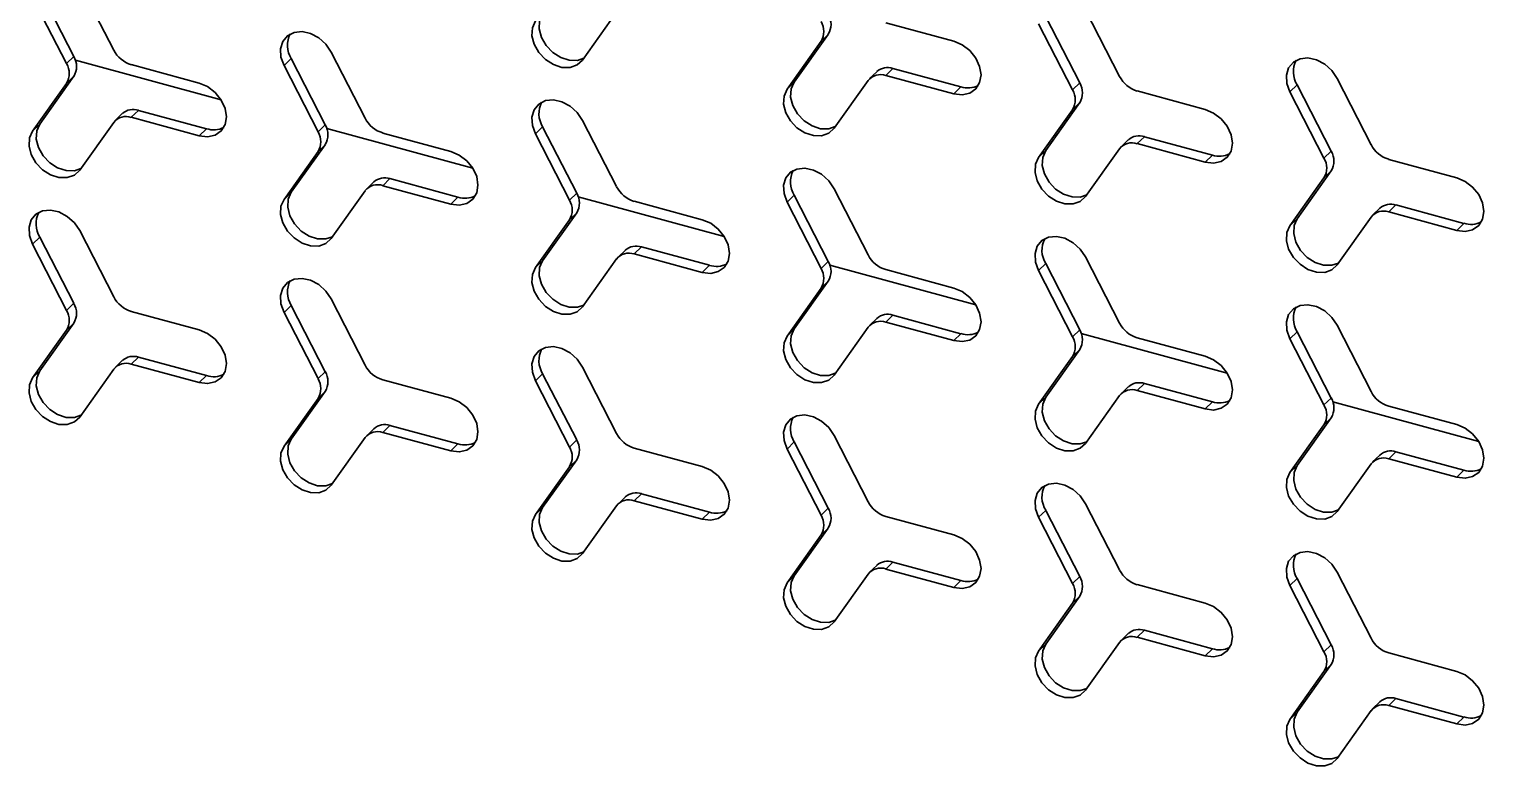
# Model space of a CAD drawing. Header units: millimetres. Extents: x 0 to 4752, y 0 to 3360.
# Drawn here: x 4199 to 4300, y 1040.1 to 1091.3 of the extents above; entities that cross this region are included whole.
import ezdxf

# ---------------------------------------------------------------- set-up
doc = ezdxf.new("R2010")
doc.units = ezdxf.units.MM
doc.header["$LTSCALE"] = 8

# ---------------------------------------------------------------- blocks, each defined once
blk = doc.blocks.new('工程图视图10')
at = {"color": 7, "linetype": 'Continuous', "lineweight": 35}
for p, q in [((-300.69, 100.32), (-298.33, 95.72)), ((-303.96, 99.38), (-301.6, 94.78)), ((-301.1, 95.27), (-303.46, 99.87)), ((-265.79, 95.03), (-263.43, 98.35)), ((-231.29, 93.44), (-233.65, 98.04)), ((-230.88, 98.49), (-228.52, 93.89)), ((-240.03, 96.34), (-244.75, 97.62)), ((-234.15, 97.55), (-231.79, 92.95)), ((-251.6, 93.01), (-249.24, 96.33)), ((-248.74, 96.81), (-251.1, 93.49)), ((-248.74, 96.81), (-249.24, 96.33)), ((-301.1, 95.27), (-301.6, 94.78)), ((-290.86, 92.26), (-300.99, 95.01)), ((-286.01, 95.13), (-286.51, 94.64)), ((-283.65, 90.53), (-286.01, 95.13)), ((-283.24, 95.58), (-280.88, 90.98)), ((-301.1, 93.9), (-303.46, 90.58)), ((-301.1, 93.9), (-301.6, 93.41)), ((-292.39, 93.42), (-297.11, 94.71)), ((-286.51, 94.64), (-284.15, 90.04)), ((-245.37, 94.22), (-245.87, 93.74)), ((-244.25, 94.45), (-244.75, 93.96)), ((-240.03, 92.68), (-244.75, 93.96)), ((-244.25, 94.45), (-239.53, 93.17)), ((-303.96, 90.09), (-301.6, 93.41)), ((-251.1, 93.49), (-251.6, 93.01)), ((-248.33, 90.29), (-245.97, 93.61)), ((-239.53, 93.17), (-240.03, 92.68)), ((-231.29, 93.44), (-231.79, 92.95)), ((-216.2, 93.3), (-216.7, 92.81)), ((-213.84, 88.7), (-216.2, 93.3)), ((-213.43, 93.75), (-211.07, 89.15)), ((-231.29, 92.07), (-233.65, 88.75)), ((-231.29, 92.07), (-231.79, 91.58)), ((-222.58, 91.59), (-227.3, 92.88)), ((-216.7, 92.81), (-214.34, 88.21)), ((-297.73, 91.31), (-298.22, 90.82)), ((-296.61, 91.53), (-297.11, 91.05)), ((-292.39, 89.77), (-297.11, 91.05)), ((-296.61, 91.53), (-291.89, 90.25)), ((-234.15, 88.26), (-231.79, 91.58)), ((-303.46, 90.58), (-303.96, 90.09)), ((-300.69, 87.38), (-298.33, 90.7)), ((-291.89, 90.25), (-292.39, 89.77)), ((-283.65, 90.53), (-284.15, 90.04)), ((-273.41, 87.51), (-283.54, 90.27)), ((-274.94, 88.68), (-279.65, 89.96)), ((-268.56, 90.38), (-269.05, 89.9)), ((-269.05, 89.9), (-266.69, 85.3)), ((-266.2, 85.78), (-268.56, 90.38)), ((-265.79, 90.84), (-263.43, 86.24)), ((-283.65, 89.15), (-286.01, 85.84)), ((-283.65, 89.15), (-284.15, 88.67)), ((-230.88, 85.55), (-228.52, 88.87)), ((-227.92, 89.48), (-228.41, 88.99)), ((-226.8, 89.7), (-227.3, 89.22)), ((-222.58, 87.94), (-227.3, 89.22)), ((-226.8, 89.7), (-222.08, 88.42)), ((-286.51, 85.35), (-284.15, 88.67)), ((-233.65, 88.75), (-234.15, 88.26)), ((-222.08, 88.42), (-222.58, 87.94)), ((-213.84, 88.7), (-214.34, 88.21)), ((-205.13, 86.85), (-209.84, 88.13)), ((-216.7, 83.52), (-214.34, 86.84)), ((-213.84, 87.33), (-216.2, 84.01)), ((-213.84, 87.33), (-214.34, 86.84)), ((-286.01, 85.84), (-286.51, 85.35)), ((-283.24, 82.63), (-280.88, 85.95)), ((-280.27, 86.56), (-280.77, 86.08)), ((-279.16, 86.79), (-279.65, 86.3)), ((-274.94, 85.02), (-279.65, 86.3)), ((-279.16, 86.79), (-274.44, 85.51)), ((-248.33, 86.09), (-245.97, 81.49)), ((-274.44, 85.51), (-274.94, 85.02)), ((-266.2, 85.78), (-266.69, 85.3)), ((-255.96, 82.77), (-266.09, 85.52)), ((-257.48, 83.94), (-262.2, 85.22)), ((-251.1, 85.64), (-251.6, 85.15)), ((-251.6, 85.15), (-249.24, 80.55)), ((-248.74, 81.04), (-251.1, 85.64)), ((-209.35, 84.96), (-209.84, 84.48)), ((-209.35, 84.96), (-204.63, 83.68)), ((-269.05, 80.61), (-266.69, 83.93)), ((-266.2, 84.41), (-268.56, 81.09)), ((-266.2, 84.41), (-266.69, 83.93)), ((-216.2, 84.01), (-216.7, 83.52)), ((-213.43, 80.8), (-211.07, 84.12)), ((-210.46, 84.73), (-210.96, 84.25)), ((-205.13, 83.19), (-209.84, 84.48)), ((-300.69, 83.18), (-298.33, 78.58)), ((-204.63, 83.68), (-205.13, 83.19)), ((-303.46, 82.73), (-303.96, 82.24)), ((-303.96, 82.24), (-301.6, 77.64)), ((-301.1, 78.13), (-303.46, 82.73)), ((-262.82, 81.82), (-263.32, 81.34)), ((-261.7, 82.05), (-262.2, 81.56)), ((-261.7, 82.05), (-256.99, 80.77)), ((-268.56, 81.09), (-269.05, 80.61)), ((-265.79, 77.89), (-263.43, 81.21)), ((-257.48, 80.28), (-262.2, 81.56)), ((-248.74, 81.04), (-249.24, 80.55)), ((-238.51, 78.03), (-248.64, 80.78)), ((-233.65, 80.9), (-234.15, 80.41)), ((-231.29, 76.3), (-233.65, 80.9)), ((-230.88, 81.35), (-228.52, 76.75)), ((-256.99, 80.77), (-257.48, 80.28)), ((-240.03, 79.19), (-244.75, 80.48)), ((-234.15, 80.41), (-231.79, 75.81)), ((-251.6, 75.86), (-249.24, 79.18)), ((-248.74, 79.67), (-251.1, 76.35)), ((-248.74, 79.67), (-249.24, 79.18)), ((-301.1, 78.13), (-301.6, 77.64)), ((-286.01, 77.98), (-286.51, 77.5)), ((-283.65, 73.38), (-286.01, 77.98)), ((-283.24, 78.44), (-280.88, 73.84)), ((-301.1, 76.75), (-303.46, 73.44)), ((-301.1, 76.75), (-301.6, 76.27)), ((-292.39, 76.28), (-297.11, 77.56)), ((-286.51, 77.5), (-284.15, 72.9)), ((-245.37, 77.08), (-245.87, 76.59)), ((-244.25, 77.3), (-244.75, 76.82)), ((-240.03, 75.54), (-244.75, 76.82)), ((-244.25, 77.3), (-239.53, 76.02)), ((-303.96, 72.95), (-301.6, 76.27)), ((-251.1, 76.35), (-251.6, 75.86)), ((-248.33, 73.15), (-245.97, 76.47)), ((-239.53, 76.02), (-240.03, 75.54)), ((-231.29, 76.3), (-231.79, 75.81)), ((-221.05, 73.28), (-231.18, 76.04)), ((-222.58, 74.45), (-227.3, 75.73)), ((-216.2, 76.15), (-216.7, 75.67)), ((-213.84, 71.55), (-216.2, 76.15)), ((-213.43, 76.61), (-211.07, 72.01)), ((-231.29, 74.93), (-233.65, 71.61)), ((-231.29, 74.93), (-231.79, 74.44)), ((-216.7, 75.67), (-214.34, 71.07)), ((-297.73, 74.16), (-298.22, 73.68)), ((-296.61, 74.39), (-297.11, 73.9)), ((-292.39, 72.62), (-297.11, 73.9)), ((-296.61, 74.39), (-291.89, 73.11)), ((-234.15, 71.12), (-231.79, 74.44)), ((-303.46, 73.44), (-303.96, 72.95)), ((-300.69, 70.23), (-298.33, 73.55)), ((-291.89, 73.11), (-292.39, 72.62)), ((-283.65, 73.38), (-284.15, 72.9)), ((-274.94, 71.54), (-279.65, 72.82)), ((-268.56, 73.24), (-269.05, 72.75)), ((-269.05, 72.75), (-266.69, 68.15)), ((-266.2, 68.64), (-268.56, 73.24)), ((-265.79, 73.69), (-263.43, 69.09)), ((-283.65, 72.01), (-286.01, 68.69)), ((-283.65, 72.01), (-284.15, 71.53)), ((-230.88, 68.4), (-228.52, 71.72)), ((-227.92, 72.33), (-228.41, 71.85)), ((-226.8, 72.56), (-227.3, 72.08)), ((-222.58, 70.79), (-227.3, 72.08)), ((-226.8, 72.56), (-222.08, 71.28)), ((-286.51, 68.21), (-284.15, 71.53)), ((-233.65, 71.61), (-234.15, 71.12)), ((-222.08, 71.28), (-222.58, 70.79)), ((-213.84, 71.55), (-214.34, 71.07)), ((-203.6, 68.54), (-213.73, 71.29)), ((-205.13, 69.71), (-209.84, 70.99)), ((-216.7, 66.38), (-214.34, 69.7)), ((-213.84, 70.18), (-216.2, 66.86)), ((-213.84, 70.18), (-214.34, 69.7)), ((-286.01, 68.69), (-286.51, 68.21)), ((-283.24, 65.49), (-280.88, 68.81)), ((-280.27, 69.42), (-280.77, 68.93)), ((-279.16, 69.65), (-279.65, 69.16)), ((-274.94, 67.88), (-279.65, 69.16)), ((-279.16, 69.65), (-274.44, 68.37)), ((-248.33, 68.95), (-245.97, 64.35)), ((-274.44, 68.37), (-274.94, 67.88)), ((-266.2, 68.64), (-266.69, 68.15)), ((-257.48, 66.79), (-262.2, 68.08)), ((-251.1, 68.5), (-251.6, 68.01)), ((-251.6, 68.01), (-249.24, 63.41)), ((-248.74, 63.9), (-251.1, 68.5)), ((-209.35, 67.82), (-209.84, 67.33)), ((-209.35, 67.82), (-204.63, 66.54)), ((-269.05, 63.46), (-266.69, 66.78)), ((-266.2, 67.27), (-268.56, 63.95)), ((-266.2, 67.27), (-266.69, 66.78)), ((-216.2, 66.86), (-216.7, 66.38)), ((-213.43, 63.66), (-211.07, 66.98)), ((-210.46, 67.59), (-210.96, 67.11)), ((-205.13, 66.05), (-209.84, 67.33)), ((-204.63, 66.54), (-205.13, 66.05)), ((-262.82, 64.68), (-263.32, 64.19)), ((-261.7, 64.9), (-262.2, 64.42)), ((-261.7, 64.9), (-256.99, 63.62)), ((-268.56, 63.95), (-269.05, 63.46)), ((-265.79, 60.75), (-263.43, 64.07)), ((-257.48, 63.14), (-262.2, 64.42)), ((-256.99, 63.62), (-257.48, 63.14)), ((-248.74, 63.9), (-249.24, 63.41)), ((-233.65, 63.75), (-234.15, 63.27)), ((-231.29, 59.15), (-233.65, 63.75)), ((-230.88, 64.21), (-228.52, 59.61)), ((-240.03, 62.05), (-244.75, 63.33)), ((-234.15, 63.27), (-231.79, 58.67)), ((-251.6, 58.72), (-249.24, 62.04)), ((-248.74, 62.52), (-251.1, 59.21)), ((-248.74, 62.52), (-249.24, 62.04)), ((-245.37, 59.93), (-245.87, 59.45)), ((-244.25, 60.16), (-244.75, 59.67)), ((-240.03, 58.39), (-244.75, 59.67)), ((-244.25, 60.16), (-239.53, 58.88)), ((-251.1, 59.21), (-251.6, 58.72)), ((-248.33, 56), (-245.97, 59.32)), ((-239.53, 58.88), (-240.03, 58.39)), ((-231.29, 59.15), (-231.79, 58.67)), ((-222.58, 57.31), (-227.3, 58.59)), ((-216.2, 59.01), (-216.7, 58.52)), ((-213.84, 54.41), (-216.2, 59.01)), ((-213.43, 59.46), (-211.07, 54.86)), ((-231.29, 57.78), (-233.65, 54.46)), ((-231.29, 57.78), (-231.79, 57.3)), ((-216.7, 58.52), (-214.34, 53.92)), ((-234.15, 53.98), (-231.79, 57.3)), ((-230.88, 51.26), (-228.52, 54.58)), ((-227.92, 55.19), (-228.41, 54.71)), ((-226.8, 55.42), (-227.3, 54.93)), ((-222.58, 53.65), (-227.3, 54.93)), ((-226.8, 55.42), (-222.08, 54.14)), ((-233.65, 54.46), (-234.15, 53.98)), ((-222.08, 54.14), (-222.58, 53.65)), ((-213.84, 54.41), (-214.34, 53.92)), ((-205.13, 52.56), (-209.84, 53.85)), ((-216.7, 49.23), (-214.34, 52.55)), ((-213.84, 53.04), (-216.2, 49.72)), ((-213.84, 53.04), (-214.34, 52.55)), ((-209.35, 50.67), (-209.84, 50.19)), ((-209.35, 50.67), (-204.63, 49.39)), ((-216.2, 49.72), (-216.7, 49.23)), ((-213.43, 46.52), (-211.07, 49.84)), ((-210.46, 50.45), (-210.96, 49.96)), ((-205.13, 48.91), (-209.84, 50.19)), ((-204.63, 49.39), (-205.13, 48.91))]:
    blk.add_line(p, q, dxfattribs=at)
at = {"color": 7, "linetype": 'Continuous', "lineweight": 35, "flags": 128}
for points in [[(-265.7, 95.15), (-266.15, 95), (-266.72, 95.01), (-267.31, 95.2), (-267.86, 95.55), (-268.32, 96.04), (-268.64, 96.6), (-268.8, 97.2), (-268.77, 97.76), (-268.56, 98.24)], [(-283.24, 95.58), (-283.61, 96.13), (-284.1, 96.57), (-284.67, 96.88), (-285.26, 97.01), (-285.81, 96.95), (-286.27, 96.72), (-286.6, 96.32), (-286.75, 95.81), (-286.72, 95.23), (-286.51, 94.64)], [(-269.05, 97.75), (-269.26, 97.27), (-269.3, 96.71), (-269.14, 96.12), (-268.82, 95.55), (-268.36, 95.07), (-267.81, 94.71), (-267.22, 94.52), (-266.65, 94.51), (-266.16, 94.69), (-265.79, 95.03)], [(-240.03, 92.68), (-239.45, 92.61), (-238.92, 92.73), (-238.51, 93.02), (-238.24, 93.46), (-238.14, 94), (-238.24, 94.59), (-238.51, 95.17), (-238.92, 95.69), (-239.45, 96.09), (-240.03, 96.34)], [(-213.43, 93.75), (-213.8, 94.3), (-214.29, 94.74), (-214.86, 95.05), (-215.45, 95.18), (-216, 95.12), (-216.46, 94.89), (-216.79, 94.49), (-216.94, 93.98), (-216.91, 93.4), (-216.7, 92.81)], [(-292.39, 89.77), (-291.81, 89.7), (-291.28, 89.81), (-290.86, 90.1), (-290.59, 90.54), (-290.5, 91.08), (-290.59, 91.67), (-290.86, 92.25), (-291.28, 92.77), (-291.81, 93.18), (-292.39, 93.42)], [(-251.6, 93.01), (-251.81, 92.53), (-251.84, 91.97), (-251.69, 91.37), (-251.37, 90.81), (-250.91, 90.32), (-250.36, 89.97), (-249.77, 89.78), (-249.2, 89.77), (-248.7, 89.95), (-248.33, 90.29)], [(-248.25, 90.41), (-248.7, 90.26), (-249.27, 90.26), (-249.86, 90.45), (-250.41, 90.81), (-250.87, 91.29), (-251.19, 91.86), (-251.35, 92.45), (-251.31, 93.02), (-251.1, 93.49)], [(-265.79, 90.84), (-266.16, 91.38), (-266.65, 91.83), (-267.22, 92.13), (-267.81, 92.26), (-268.36, 92.21), (-268.82, 91.97), (-269.14, 91.58), (-269.3, 91.07), (-269.26, 90.49), (-269.05, 89.9)], [(-222.58, 87.94), (-222, 87.87), (-221.47, 87.98), (-221.05, 88.28), (-220.78, 88.71), (-220.69, 89.25), (-220.78, 89.84), (-221.05, 90.43), (-221.47, 90.94), (-222, 91.35), (-222.58, 91.59)], [(-303.96, 90.09), (-304.17, 89.62), (-304.2, 89.05), (-304.05, 88.46), (-303.73, 87.89), (-303.27, 87.41), (-302.72, 87.05), (-302.13, 86.86), (-301.56, 86.86), (-301.06, 87.03), (-300.69, 87.38)], [(-300.61, 87.49), (-301.06, 87.34), (-301.63, 87.35), (-302.22, 87.54), (-302.77, 87.89), (-303.23, 88.38), (-303.55, 88.95), (-303.7, 89.54), (-303.67, 90.1), (-303.46, 90.58)], [(-274.94, 85.02), (-274.35, 84.95), (-273.83, 85.07), (-273.41, 85.36), (-273.14, 85.8), (-273.05, 86.34), (-273.14, 86.93), (-273.41, 87.51), (-273.83, 88.03), (-274.35, 88.43), (-274.94, 88.68)], [(-234.15, 88.26), (-234.36, 87.79), (-234.39, 87.22), (-234.24, 86.63), (-233.92, 86.06), (-233.46, 85.58), (-232.91, 85.22), (-232.32, 85.03), (-231.75, 85.03), (-231.25, 85.2), (-230.88, 85.55)], [(-230.8, 85.67), (-231.25, 85.51), (-231.82, 85.52), (-232.41, 85.71), (-232.96, 86.06), (-233.42, 86.55), (-233.74, 87.12), (-233.89, 87.71), (-233.86, 88.27), (-233.65, 88.75)], [(-248.33, 86.09), (-248.7, 86.64), (-249.2, 87.09), (-249.77, 87.39), (-250.36, 87.52), (-250.91, 87.46), (-251.37, 87.23), (-251.69, 86.84), (-251.84, 86.33), (-251.81, 85.75), (-251.6, 85.15)], [(-205.13, 83.19), (-204.54, 83.12), (-204.02, 83.24), (-203.6, 83.53), (-203.33, 83.97), (-203.24, 84.51), (-203.33, 85.1), (-203.6, 85.68), (-204.02, 86.2), (-204.54, 86.6), (-205.13, 86.85)], [(-283.15, 82.75), (-283.61, 82.6), (-284.18, 82.61), (-284.77, 82.8), (-285.32, 83.15), (-285.78, 83.64), (-286.1, 84.2), (-286.25, 84.8), (-286.22, 85.36), (-286.01, 85.84)], [(-286.51, 85.35), (-286.72, 84.87), (-286.75, 84.31), (-286.6, 83.72), (-286.27, 83.15), (-285.81, 82.67), (-285.26, 82.31), (-284.67, 82.12), (-284.1, 82.11), (-283.61, 82.29), (-283.24, 82.63)], [(-300.69, 83.18), (-301.06, 83.73), (-301.56, 84.17), (-302.13, 84.48), (-302.72, 84.61), (-303.27, 84.55), (-303.73, 84.32), (-304.05, 83.92), (-304.2, 83.41), (-304.17, 82.83), (-303.96, 82.24)], [(-257.48, 80.28), (-256.9, 80.21), (-256.38, 80.33), (-255.96, 80.62), (-255.69, 81.06), (-255.6, 81.6), (-255.69, 82.19), (-255.96, 82.77), (-256.38, 83.29), (-256.9, 83.69), (-257.48, 83.94)], [(-213.34, 80.92), (-213.8, 80.77), (-214.37, 80.78), (-214.96, 80.97), (-215.51, 81.32), (-215.97, 81.81), (-216.29, 82.37), (-216.44, 82.97), (-216.41, 83.53), (-216.2, 84.01)], [(-216.7, 83.52), (-216.91, 83.04), (-216.94, 82.48), (-216.79, 81.89), (-216.46, 81.32), (-216, 80.84), (-215.45, 80.48), (-214.86, 80.29), (-214.29, 80.28), (-213.8, 80.46), (-213.43, 80.8)], [(-230.88, 81.35), (-231.25, 81.9), (-231.75, 82.34), (-232.32, 82.65), (-232.91, 82.78), (-233.46, 82.72), (-233.92, 82.49), (-234.24, 82.09), (-234.39, 81.58), (-234.36, 81), (-234.15, 80.41)], [(-265.7, 78.01), (-266.15, 77.86), (-266.72, 77.86), (-267.31, 78.05), (-267.86, 78.41), (-268.32, 78.89), (-268.64, 79.46), (-268.8, 80.05), (-268.77, 80.62), (-268.56, 81.09)], [(-283.24, 78.44), (-283.61, 78.98), (-284.1, 79.43), (-284.67, 79.73), (-285.26, 79.86), (-285.81, 79.81), (-286.27, 79.57), (-286.6, 79.18), (-286.75, 78.67), (-286.72, 78.09), (-286.51, 77.5)], [(-269.05, 80.61), (-269.26, 80.13), (-269.3, 79.57), (-269.14, 78.97), (-268.82, 78.41), (-268.36, 77.92), (-267.81, 77.57), (-267.22, 77.38), (-266.65, 77.37), (-266.16, 77.55), (-265.79, 77.89)], [(-240.03, 75.54), (-239.45, 75.47), (-238.92, 75.58), (-238.51, 75.88), (-238.24, 76.31), (-238.14, 76.85), (-238.24, 77.44), (-238.51, 78.02), (-238.92, 78.54), (-239.45, 78.95), (-240.03, 79.19)], [(-213.43, 76.61), (-213.8, 77.15), (-214.29, 77.6), (-214.86, 77.9), (-215.45, 78.03), (-216, 77.98), (-216.46, 77.74), (-216.79, 77.35), (-216.94, 76.84), (-216.91, 76.26), (-216.7, 75.67)], [(-292.39, 72.62), (-291.81, 72.55), (-291.28, 72.67), (-290.86, 72.96), (-290.59, 73.4), (-290.5, 73.94), (-290.59, 74.53), (-290.86, 75.11), (-291.28, 75.63), (-291.81, 76.03), (-292.39, 76.28)], [(-251.6, 75.86), (-251.81, 75.39), (-251.84, 74.82), (-251.69, 74.23), (-251.37, 73.66), (-250.91, 73.18), (-250.36, 72.82), (-249.77, 72.63), (-249.2, 72.63), (-248.7, 72.8), (-248.33, 73.15)], [(-248.25, 73.27), (-248.7, 73.11), (-249.27, 73.12), (-249.86, 73.31), (-250.41, 73.66), (-250.87, 74.15), (-251.19, 74.72), (-251.35, 75.31), (-251.31, 75.87), (-251.1, 76.35)], [(-265.79, 73.69), (-266.16, 74.24), (-266.65, 74.69), (-267.22, 74.99), (-267.81, 75.12), (-268.36, 75.06), (-268.82, 74.83), (-269.14, 74.44), (-269.3, 73.93), (-269.26, 73.35), (-269.05, 72.75)], [(-222.58, 70.79), (-222, 70.72), (-221.47, 70.84), (-221.05, 71.13), (-220.78, 71.57), (-220.69, 72.11), (-220.78, 72.7), (-221.05, 73.28), (-221.47, 73.8), (-222, 74.2), (-222.58, 74.45)], [(-303.96, 72.95), (-304.17, 72.47), (-304.2, 71.91), (-304.05, 71.32), (-303.73, 70.75), (-303.27, 70.26), (-302.72, 69.91), (-302.13, 69.72), (-301.56, 69.71), (-301.06, 69.89), (-300.69, 70.23)], [(-300.61, 70.35), (-301.06, 70.2), (-301.63, 70.21), (-302.22, 70.4), (-302.77, 70.75), (-303.23, 71.24), (-303.55, 71.8), (-303.7, 72.4), (-303.67, 72.96), (-303.46, 73.44)], [(-274.94, 67.88), (-274.35, 67.81), (-273.83, 67.93), (-273.41, 68.22), (-273.14, 68.66), (-273.05, 69.2), (-273.14, 69.79), (-273.41, 70.37), (-273.83, 70.89), (-274.35, 71.29), (-274.94, 71.54)], [(-234.15, 71.12), (-234.36, 70.64), (-234.39, 70.08), (-234.24, 69.49), (-233.92, 68.92), (-233.46, 68.44), (-232.91, 68.08), (-232.32, 67.89), (-231.75, 67.88), (-231.25, 68.06), (-230.88, 68.4)], [(-230.8, 68.52), (-231.25, 68.37), (-231.82, 68.38), (-232.41, 68.57), (-232.96, 68.92), (-233.42, 69.41), (-233.74, 69.97), (-233.89, 70.57), (-233.86, 71.13), (-233.65, 71.61)], [(-248.33, 68.95), (-248.7, 69.5), (-249.2, 69.94), (-249.77, 70.25), (-250.36, 70.38), (-250.91, 70.32), (-251.37, 70.09), (-251.69, 69.69), (-251.84, 69.18), (-251.81, 68.6), (-251.6, 68.01)], [(-205.13, 66.05), (-204.54, 65.98), (-204.02, 66.1), (-203.6, 66.39), (-203.33, 66.83), (-203.24, 67.37), (-203.33, 67.96), (-203.6, 68.54), (-204.02, 69.06), (-204.54, 69.46), (-205.13, 69.71)], [(-283.15, 65.61), (-283.61, 65.46), (-284.18, 65.46), (-284.77, 65.65), (-285.32, 66.01), (-285.78, 66.49), (-286.1, 67.06), (-286.25, 67.65), (-286.22, 68.22), (-286.01, 68.69)], [(-286.51, 68.21), (-286.72, 67.73), (-286.75, 67.17), (-286.6, 66.57), (-286.27, 66.01), (-285.81, 65.52), (-285.26, 65.17), (-284.67, 64.98), (-284.1, 64.97), (-283.61, 65.15), (-283.24, 65.49)], [(-257.48, 63.14), (-256.9, 63.07), (-256.38, 63.18), (-255.96, 63.48), (-255.69, 63.91), (-255.6, 64.45), (-255.69, 65.04), (-255.96, 65.62), (-256.38, 66.14), (-256.9, 66.55), (-257.48, 66.79)], [(-213.34, 63.78), (-213.8, 63.63), (-214.37, 63.63), (-214.96, 63.82), (-215.51, 64.18), (-215.97, 64.66), (-216.29, 65.23), (-216.44, 65.82), (-216.41, 66.39), (-216.2, 66.86)], [(-230.88, 64.21), (-231.25, 64.75), (-231.75, 65.2), (-232.32, 65.5), (-232.91, 65.63), (-233.46, 65.58), (-233.92, 65.34), (-234.24, 64.95), (-234.39, 64.44), (-234.36, 63.86), (-234.15, 63.27)], [(-216.7, 66.38), (-216.91, 65.9), (-216.94, 65.34), (-216.79, 64.74), (-216.46, 64.18), (-216, 63.69), (-215.45, 63.34), (-214.86, 63.15), (-214.29, 63.14), (-213.8, 63.32), (-213.43, 63.66)], [(-265.7, 60.87), (-266.15, 60.71), (-266.72, 60.72), (-267.31, 60.91), (-267.86, 61.26), (-268.32, 61.75), (-268.64, 62.32), (-268.8, 62.91), (-268.77, 63.47), (-268.56, 63.95)], [(-269.05, 63.46), (-269.26, 62.99), (-269.3, 62.42), (-269.14, 61.83), (-268.82, 61.26), (-268.36, 60.78), (-267.81, 60.42), (-267.22, 60.23), (-266.65, 60.23), (-266.16, 60.4), (-265.79, 60.75)], [(-240.03, 58.39), (-239.45, 58.32), (-238.92, 58.44), (-238.51, 58.73), (-238.24, 59.17), (-238.14, 59.71), (-238.24, 60.3), (-238.51, 60.88), (-238.92, 61.4), (-239.45, 61.8), (-240.03, 62.05)], [(-213.43, 59.46), (-213.8, 60.01), (-214.29, 60.46), (-214.86, 60.76), (-215.45, 60.89), (-216, 60.83), (-216.46, 60.6), (-216.79, 60.21), (-216.94, 59.7), (-216.91, 59.12), (-216.7, 58.52)], [(-251.6, 58.72), (-251.81, 58.24), (-251.84, 57.68), (-251.69, 57.09), (-251.37, 56.52), (-250.91, 56.04), (-250.36, 55.68), (-249.77, 55.49), (-249.2, 55.48), (-248.7, 55.66), (-248.33, 56)], [(-248.25, 56.12), (-248.7, 55.97), (-249.27, 55.98), (-249.86, 56.17), (-250.41, 56.52), (-250.87, 57.01), (-251.19, 57.57), (-251.35, 58.17), (-251.31, 58.73), (-251.1, 59.21)], [(-222.58, 53.65), (-222, 53.58), (-221.47, 53.7), (-221.05, 53.99), (-220.78, 54.43), (-220.69, 54.97), (-220.78, 55.56), (-221.05, 56.14), (-221.47, 56.66), (-222, 57.06), (-222.58, 57.31)], [(-234.15, 53.98), (-234.36, 53.5), (-234.39, 52.94), (-234.24, 52.34), (-233.92, 51.78), (-233.46, 51.29), (-232.91, 50.94), (-232.32, 50.75), (-231.75, 50.74), (-231.25, 50.92), (-230.88, 51.26)], [(-230.8, 51.38), (-231.25, 51.23), (-231.82, 51.23), (-232.41, 51.42), (-232.96, 51.78), (-233.42, 52.26), (-233.74, 52.83), (-233.89, 53.42), (-233.86, 53.99), (-233.65, 54.46)], [(-205.13, 48.91), (-204.54, 48.84), (-204.02, 48.95), (-203.6, 49.25), (-203.33, 49.68), (-203.24, 50.22), (-203.33, 50.81), (-203.6, 51.4), (-204.02, 51.91), (-204.54, 52.32), (-205.13, 52.56)], [(-213.34, 46.64), (-213.8, 46.48), (-214.37, 46.49), (-214.96, 46.68), (-215.51, 47.03), (-215.97, 47.52), (-216.29, 48.09), (-216.44, 48.68), (-216.41, 49.24), (-216.2, 49.72)], [(-216.7, 49.23), (-216.91, 48.76), (-216.94, 48.19), (-216.79, 47.6), (-216.46, 47.03), (-216, 46.55), (-215.45, 46.19), (-214.86, 46), (-214.29, 46), (-213.8, 46.17), (-213.43, 46.52)]]:
    blk.add_lwpolyline(points, dxfattribs=at)
at = {"color": 7, "linetype": 'Continuous', "lineweight": 35}
for centre, radius, start, end in [((-249.88, 97.5), 1.33, 328.9842, 31.0158), ((-250.38, 97.01), 1.33, 328.9842, 31.0158), ((-284.5, 96.05), 1.77, 153.2399, 211.4354), ((-302.24, 94.58), 1.33, 328.9842, 31.0158), ((-296.53, 96.64), 2.02, 207.0049, 253.519), ((-214.69, 94.22), 1.77, 153.2399, 211.4354), ((-302.74, 94.1), 1.33, 328.9842, 31.0158), ((-245.11, 92.92), 1.1, 70.6463, 141.4635), ((-244.62, 93.38), 1.13, 71.0854, 131.8246), ((-226.72, 94.81), 2.02, 207.0049, 253.519), ((-239.05, 94.68), 1.59, 252.1632, 296.8169), ((-232.93, 92.27), 1.33, 328.9842, 31.0158), ((-232.43, 92.75), 1.33, 328.9842, 31.0158), ((-267.05, 91.31), 1.77, 153.2399, 211.4354), ((-297.47, 90.01), 1.1, 70.6463, 141.4635), ((-296.97, 90.47), 1.13, 71.0854, 131.8246), ((-279.08, 91.9), 2.02, 207.0049, 253.519), ((-291.4, 91.77), 1.59, 252.1632, 296.8169), ((-285.29, 89.35), 1.33, 328.9842, 31.0158), ((-284.79, 89.84), 1.33, 328.9842, 31.0158), ((-227.66, 88.18), 1.1, 70.6463, 141.4635), ((-227.16, 88.64), 1.13, 71.0854, 131.8246), ((-209.27, 90.07), 2.02, 207.0049, 253.519), ((-221.59, 89.94), 1.59, 252.1632, 296.8169), ((-215.48, 87.53), 1.33, 328.9842, 31.0158), ((-214.98, 88.01), 1.33, 328.9842, 31.0158), ((-279.52, 85.72), 1.13, 71.0854, 131.8246), ((-249.59, 86.56), 1.77, 153.2399, 211.4354), ((-280.02, 85.27), 1.1, 70.6463, 141.4635), ((-261.63, 87.15), 2.02, 207.0049, 253.519), ((-273.95, 87.02), 1.59, 252.1632, 296.8169), ((-267.84, 84.61), 1.33, 328.9842, 31.0158), ((-267.34, 85.1), 1.33, 328.9842, 31.0158), ((-209.71, 83.89), 1.13, 71.0854, 131.8246), ((-301.95, 83.65), 1.77, 153.2399, 211.4354), ((-210.21, 83.44), 1.1, 70.6463, 141.4635), ((-204.14, 85.2), 1.59, 252.1632, 296.8169), ((-262.07, 80.98), 1.13, 71.0854, 131.8246), ((-232.14, 81.82), 1.77, 153.2399, 211.4354), ((-262.57, 80.52), 1.1, 70.6463, 141.4635), ((-256.5, 82.28), 1.59, 252.1632, 296.8169), ((-249.88, 80.35), 1.33, 328.9842, 31.0158), ((-244.18, 82.41), 2.02, 207.0049, 253.519), ((-250.38, 79.87), 1.33, 328.9842, 31.0158), ((-284.5, 78.91), 1.77, 153.2399, 211.4354), ((-302.24, 77.44), 1.33, 328.9842, 31.0158), ((-296.53, 79.5), 2.02, 207.0049, 253.519), ((-214.69, 77.08), 1.77, 153.2399, 211.4354), ((-302.74, 76.95), 1.33, 328.9842, 31.0158), ((-245.11, 75.78), 1.1, 70.6463, 141.4635), ((-244.62, 76.24), 1.13, 71.0854, 131.8246), ((-226.72, 77.67), 2.02, 207.0049, 253.519), ((-239.05, 77.54), 1.59, 252.1632, 296.8169), ((-232.93, 75.12), 1.33, 328.9842, 31.0158), ((-232.43, 75.61), 1.33, 328.9842, 31.0158), ((-267.05, 74.16), 1.77, 153.2399, 211.4354), ((-297.47, 72.87), 1.1, 70.6463, 141.4635), ((-296.97, 73.32), 1.13, 71.0854, 131.8246), ((-279.08, 74.75), 2.02, 207.0049, 253.519), ((-291.4, 74.62), 1.59, 252.1632, 296.8169), ((-285.29, 72.21), 1.33, 328.9842, 31.0158), ((-284.79, 72.7), 1.33, 328.9842, 31.0158), ((-227.66, 71.04), 1.1, 70.6463, 141.4635), ((-227.16, 71.49), 1.13, 71.0854, 131.8246), ((-209.27, 72.92), 2.02, 207.0049, 253.519), ((-221.59, 72.8), 1.59, 252.1632, 296.8169), ((-215.48, 70.38), 1.33, 328.9842, 31.0158), ((-214.98, 70.87), 1.33, 328.9842, 31.0158), ((-279.52, 68.58), 1.13, 71.0854, 131.8246), ((-249.59, 69.42), 1.77, 153.2399, 211.4354), ((-280.02, 68.12), 1.1, 70.6463, 141.4635), ((-261.63, 70.01), 2.02, 207.0049, 253.519), ((-273.95, 69.88), 1.59, 252.1632, 296.8169), ((-267.84, 67.47), 1.33, 328.9842, 31.0158), ((-267.34, 67.95), 1.33, 328.9842, 31.0158), ((-209.71, 66.75), 1.13, 71.0854, 131.8246), ((-210.21, 66.29), 1.1, 70.6463, 141.4635), ((-204.14, 68.05), 1.59, 252.1632, 296.8169), ((-262.07, 63.84), 1.13, 71.0854, 131.8246), ((-232.14, 64.68), 1.77, 153.2399, 211.4354), ((-262.57, 63.38), 1.1, 70.6463, 141.4635), ((-256.5, 65.14), 1.59, 252.1632, 296.8169), ((-249.88, 63.21), 1.33, 328.9842, 31.0158), ((-244.18, 65.27), 2.02, 207.0049, 253.519), ((-250.38, 62.72), 1.33, 328.9842, 31.0158), ((-214.69, 59.93), 1.77, 153.2399, 211.4354), ((-245.11, 58.64), 1.1, 70.6463, 141.4635), ((-244.62, 59.09), 1.13, 71.0854, 131.8246), ((-226.72, 60.52), 2.02, 207.0049, 253.519), ((-239.05, 60.39), 1.59, 252.1632, 296.8169), ((-232.93, 57.98), 1.33, 328.9842, 31.0158), ((-232.43, 58.47), 1.33, 328.9842, 31.0158), ((-227.66, 53.89), 1.1, 70.6463, 141.4635), ((-227.16, 54.35), 1.13, 71.0854, 131.8246), ((-209.27, 55.78), 2.02, 207.0049, 253.519), ((-221.59, 55.65), 1.59, 252.1632, 296.8169), ((-215.48, 53.24), 1.33, 328.9842, 31.0158), ((-214.98, 53.72), 1.33, 328.9842, 31.0158), ((-209.71, 49.61), 1.13, 71.0854, 131.8246), ((-210.21, 49.15), 1.1, 70.6463, 141.4635), ((-204.14, 50.91), 1.59, 252.1632, 296.8169)]:
    blk.add_arc(centre, radius, start, end, dxfattribs=at)

msp = doc.modelspace()

# ---------------------------------------------------------------- block references
at = {"color": 7, "linetype": 'Continuous', "lineweight": 35}
msp.add_blockref('工程图视图10', (4503.199805, 994.11156), dxfattribs=at)

doc.saveas('drawing.dxf')
